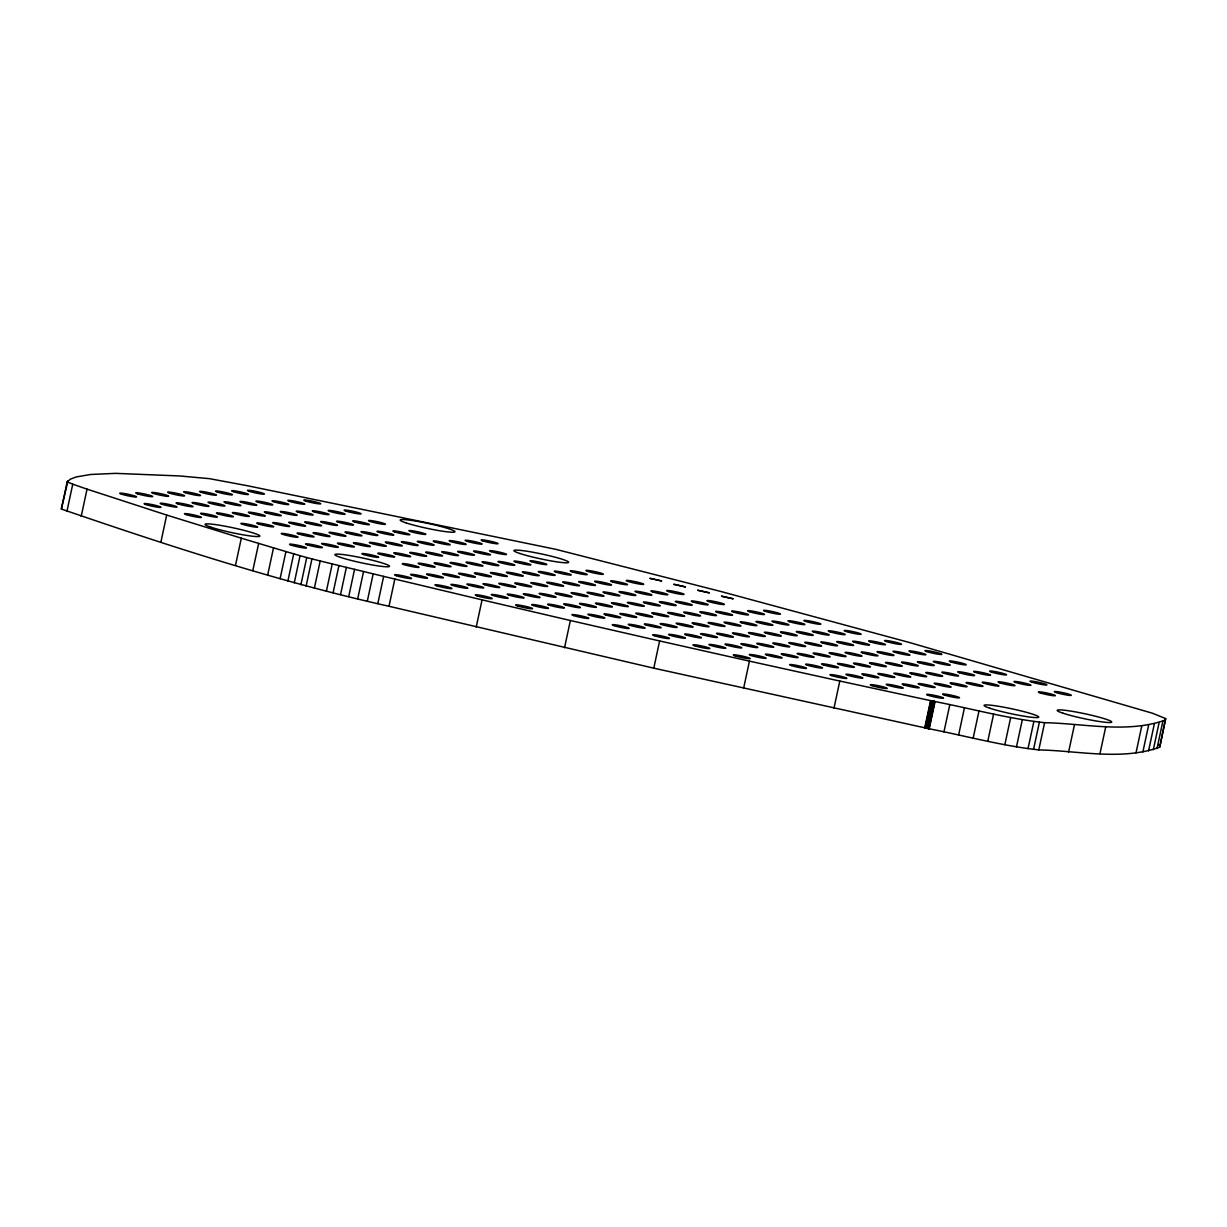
<?xml version="1.0" encoding="UTF-8"?>
<svg xmlns="http://www.w3.org/2000/svg" width="1227" height="1227" viewBox="0 0 1227 1227"><rect width="100%" height="100%" fill="white"/><g stroke="black" fill="none" stroke-linecap="round" stroke-linejoin="round"><path stroke-width="1.5" d="M1159.714 747.212L1165.65 718.577L1152.444 713.224L909.744 642.595L720.418 591.368L555.632 549.297L246.704 485.585L209.372 478.653L179.633 475.953L115.645 473.361L90.614 474.481L76.243 476.95L70.506 479.113L67.178 481.812L61.35 509.036C169.081 545.984 277.701 581.414 388.99 606.276L653.792 668.178L929.238 728.792C965.71 735.909 1001.769 745.817 1038.778 749.912C1078.533 750.694 1121.233 760.863 1159.714 747.212L1165.65 718.577M67.96 480.846L61.35 509.036M66.918 511.414L72.746 484.19L67.178 481.812M81.197 516.352L87.04 489.144L72.746 484.19M160.86 542.288L166.688 515.064L87.04 489.144M235.492 565.386L241.32 538.178L166.688 515.064M252.808 570.616L258.652 543.392L241.32 538.178M267.67 575.064L273.514 547.856L258.652 543.392M280.093 578.761L285.922 551.552L273.514 547.856M287.885 581.046L293.713 553.837L285.922 551.552M294.25 582.886L300.078 555.678L293.713 553.837M300.891 584.773L306.735 557.549L300.078 555.678M306.106 586.123L311.934 558.898L306.735 557.549M314.357 588.178L320.201 560.969L311.934 558.898M326.397 591.153L332.241 563.929L320.201 560.969M333.1 592.764L338.943 565.555L332.241 563.929M340.539 594.589L346.367 567.365L338.943 565.555M348.729 596.567L354.557 569.343L346.367 567.365M357.717 598.745L363.545 571.521L354.557 569.343M367.333 601.077L373.177 573.853L363.545 571.521M377.824 603.592L383.652 576.383L373.177 573.853M388.99 606.276L394.833 579.067L383.652 576.383M476.214 627.074L482.058 599.865L394.833 579.067M564.543 647.718L570.371 620.509L482.058 599.865M653.792 668.178L659.62 640.954L570.371 620.509M743.608 688.347L749.436 661.138L659.62 640.954M833.961 708.255L839.805 681.046L749.436 661.138M924.729 727.856L930.572 700.632L935.066 701.568C971.554 708.685 1007.597 718.608 1044.606 722.688C1084.377 723.47 1127.076 733.654 1165.543 720.004M925.112 727.933L930.94 700.709M925.327 727.964L931.17 700.755M925.649 728.056L931.492 700.832M925.879 728.086L931.707 700.878M926.247 728.163L932.305 700.985L926.63 728.24M926.477 728.209L932.305 700.985M928.701 728.669L934.529 701.461M928.916 728.715L934.744 701.491M929.238 728.792L935.066 701.568M943.946 731.921L949.79 704.697M958.609 735.034L964.437 707.826M973.164 738.117L979.008 710.908M987.781 741.2L993.625 713.991M1004.852 744.712L1010.68 717.488M1016.477 746.906L1022.321 719.697M1028.027 748.685L1033.87 721.461M1033.563 749.375L1039.392 722.166M1038.778 749.912L1044.606 722.688M1068.579 752.136L1074.423 724.927M1099.975 753.685L1105.818 726.461M1136.003 752.887L1141.831 725.663M1142.874 751.952L1148.717 724.728M1148.564 750.878L1154.392 723.654M1153.303 749.743L1159.132 722.519M1157.03 748.531L1162.859 721.307M932.842 701.108L927.229 728.363M839.805 681.046L930.572 700.632M1158.518 744.881L1159.822 745.801M933.456 701.215L927.781 728.47L933.456 701.215M933.992 701.338L928.318 728.593L934.146 701.384M650.095 578.377L661.568 580.938L650.095 578.377M673.914 584.328L685.387 586.889L673.914 584.328M697.749 590.264L709.221 592.825L697.749 590.264M721.568 596.215L733.04 598.776L721.568 596.215M289.572 501.352A8.727 0.782 12.1 0 0 304.219 504.266A8.727 0.782 12.1 0 0 295.017 501.229A8.727 0.782 12.1 0 0 289.572 501.352M766.139 633.224A8.727 0.782 12.1 0 0 780.771 636.123A8.727 0.782 12.1 0 0 771.584 633.101A8.727 0.782 12.1 0 0 766.139 633.224M645.111 603.04A8.727 0.782 12.1 0 0 659.743 605.939A8.727 0.782 12.1 0 0 650.555 602.917A8.727 0.782 12.1 0 0 645.111 603.04M1063.042 713.224A27.945 2.485 12.1 0 0 1109.868 722.534A27.945 2.485 12.1 0 0 1080.45 712.841A27.945 2.485 12.1 0 0 1063.042 713.224M989.974 708.27A27.945 2.485 12.1 0 0 1036.8 717.596A27.945 2.485 12.1 0 0 1007.398 707.887A27.945 2.485 12.1 0 0 989.974 708.27M340.738 557.457A27.945 2.485 12.1 0 0 387.563 566.782A27.945 2.485 12.1 0 0 358.146 557.073A27.945 2.485 12.1 0 0 340.738 557.457M406.168 522.917A27.945 2.485 12.1 0 0 453.008 532.227A27.945 2.485 12.1 0 0 423.591 522.518A27.945 2.485 12.1 0 0 406.168 522.917M211.075 527.257A27.945 2.485 12.1 0 0 257.9 536.567A27.945 2.485 12.1 0 0 228.498 526.858A27.945 2.485 12.1 0 0 211.075 527.257M519.88 553.484A27.945 2.485 12.1 0 0 566.705 562.794A27.945 2.485 12.1 0 0 537.288 553.086A27.945 2.485 12.1 0 0 519.88 553.484M693.01 601.966A8.727 0.782 12.1 0 0 707.642 604.88A8.727 0.782 12.1 0 0 698.454 601.843A8.727 0.782 12.1 0 0 693.01 601.966M652.672 591.905A8.727 0.782 12.1 0 0 667.304 594.819A8.727 0.782 12.1 0 0 658.117 591.782A8.727 0.782 12.1 0 0 652.672 591.905M612.319 581.843A8.727 0.782 12.1 0 0 626.951 584.758A8.727 0.782 12.1 0 0 617.764 581.721A8.727 0.782 12.1 0 0 612.319 581.843M571.981 571.782A8.727 0.782 12.1 0 0 586.613 574.696A8.727 0.782 12.1 0 0 577.426 571.659A8.727 0.782 12.1 0 0 571.981 571.782M531.644 561.721A8.727 0.782 12.1 0 0 546.276 564.635A8.727 0.782 12.1 0 0 537.073 561.598A8.727 0.782 12.1 0 0 531.644 561.721M491.291 551.659A8.727 0.782 12.1 0 0 505.923 554.573A8.727 0.782 12.1 0 0 496.736 551.537A8.727 0.782 12.1 0 0 491.291 551.659M475.324 552.012A8.727 0.782 12.1 0 0 489.956 554.926A8.727 0.782 12.1 0 0 480.769 551.889A8.727 0.782 12.1 0 0 475.324 552.012M515.677 562.073A8.727 0.782 12.1 0 0 530.309 564.987A8.727 0.782 12.1 0 0 521.107 561.951A8.727 0.782 12.1 0 0 515.677 562.073M556.015 572.135A8.727 0.782 12.1 0 0 570.647 575.049A8.727 0.782 12.1 0 0 561.46 572.012A8.727 0.782 12.1 0 0 556.015 572.135M596.353 582.196A8.727 0.782 12.1 0 0 610.985 585.11A8.727 0.782 12.1 0 0 601.797 582.073A8.727 0.782 12.1 0 0 596.353 582.196M636.706 592.258A8.727 0.782 12.1 0 0 651.338 595.172A8.727 0.782 12.1 0 0 642.15 592.135A8.727 0.782 12.1 0 0 636.706 592.258M677.043 602.319A8.727 0.782 12.1 0 0 691.675 605.233A8.727 0.782 12.1 0 0 682.488 602.196A8.727 0.782 12.1 0 0 677.043 602.319M717.381 612.38A8.727 0.782 12.1 0 0 732.013 615.294A8.727 0.782 12.1 0 0 722.826 612.258A8.727 0.782 12.1 0 0 717.381 612.38M733.347 612.028A8.727 0.782 12.1 0 0 747.979 614.942A8.727 0.782 12.1 0 0 738.792 611.905A8.727 0.782 12.1 0 0 733.347 612.028M749.314 611.675A8.727 0.782 12.1 0 0 763.946 614.589A8.727 0.782 12.1 0 0 754.758 611.552A8.727 0.782 12.1 0 0 749.314 611.675M789.667 621.736A8.727 0.782 12.1 0 0 804.298 624.65A8.727 0.782 12.1 0 0 795.111 621.614A8.727 0.782 12.1 0 0 789.667 621.736M773.7 622.089A8.727 0.782 12.1 0 0 788.332 625.003A8.727 0.782 12.1 0 0 779.145 621.966A8.727 0.782 12.1 0 0 773.7 622.089M757.734 622.442A8.727 0.782 12.1 0 0 772.366 625.356A8.727 0.782 12.1 0 0 763.179 622.319A8.727 0.782 12.1 0 0 757.734 622.442M741.768 622.795A8.727 0.782 12.1 0 0 756.399 625.709A8.727 0.782 12.1 0 0 747.212 622.687A8.727 0.782 12.1 0 0 741.768 622.795M701.415 612.733A8.727 0.782 12.1 0 0 716.047 615.647A8.727 0.782 12.1 0 0 706.859 612.626A8.727 0.782 12.1 0 0 701.415 612.733M661.077 602.687A8.727 0.782 12.1 0 0 675.709 605.586A8.727 0.782 12.1 0 0 666.522 602.564A8.727 0.782 12.1 0 0 661.077 602.687M620.739 592.626A8.727 0.782 12.1 0 0 635.371 595.524A8.727 0.782 12.1 0 0 626.184 592.503A8.727 0.782 12.1 0 0 620.739 592.626M580.386 582.564A8.727 0.782 12.1 0 0 595.018 585.463A8.727 0.782 12.1 0 0 585.831 582.442A8.727 0.782 12.1 0 0 580.386 582.564M540.049 572.503A8.727 0.782 12.1 0 0 554.681 575.402A8.727 0.782 12.1 0 0 545.494 572.38A8.727 0.782 12.1 0 0 540.049 572.503M499.711 562.441A8.727 0.782 12.1 0 0 514.343 565.34A8.727 0.782 12.1 0 0 505.156 562.319A8.727 0.782 12.1 0 0 499.711 562.441M459.358 552.38A8.727 0.782 12.1 0 0 473.99 555.279A8.727 0.782 12.1 0 0 464.803 552.257A8.727 0.782 12.1 0 0 459.358 552.38M427.425 553.086A8.727 0.782 12.1 0 0 442.057 556A8.727 0.782 12.1 0 0 432.87 552.963A8.727 0.782 12.1 0 0 427.425 553.086M443.392 552.733A8.727 0.782 12.1 0 0 458.024 555.632A8.727 0.782 12.1 0 0 448.837 552.61A8.727 0.782 12.1 0 0 443.392 552.733M483.745 562.794A8.727 0.782 12.1 0 0 498.377 565.693A8.727 0.782 12.1 0 0 489.19 562.672A8.727 0.782 12.1 0 0 483.745 562.794M524.082 572.856A8.727 0.782 12.1 0 0 538.714 575.754A8.727 0.782 12.1 0 0 529.527 572.733A8.727 0.782 12.1 0 0 524.082 572.856M564.42 582.917A8.727 0.782 12.1 0 0 579.052 585.816A8.727 0.782 12.1 0 0 569.865 582.794A8.727 0.782 12.1 0 0 564.42 582.917M604.773 592.978A8.727 0.782 12.1 0 0 619.405 595.877A8.727 0.782 12.1 0 0 610.218 592.856A8.727 0.782 12.1 0 0 604.773 592.978M685.448 613.101A8.727 0.782 12.1 0 0 700.08 616A8.727 0.782 12.1 0 0 690.893 612.979A8.727 0.782 12.1 0 0 685.448 613.101M725.801 623.163A8.727 0.782 12.1 0 0 740.433 626.061A8.727 0.782 12.1 0 0 731.246 623.04A8.727 0.782 12.1 0 0 725.801 623.163M782.105 632.856A8.727 0.782 12.1 0 0 796.737 635.77A8.727 0.782 12.1 0 0 787.55 632.749A8.727 0.782 12.1 0 0 782.105 632.856M798.071 632.503A8.727 0.782 12.1 0 0 812.703 635.417A8.727 0.782 12.1 0 0 803.516 632.38A8.727 0.782 12.1 0 0 798.071 632.503M814.038 632.15A8.727 0.782 12.1 0 0 828.67 635.065A8.727 0.782 12.1 0 0 819.483 632.028A8.727 0.782 12.1 0 0 814.038 632.15M830.004 631.798A8.727 0.782 12.1 0 0 844.636 634.712A8.727 0.782 12.1 0 0 835.449 631.675A8.727 0.782 12.1 0 0 830.004 631.798M845.97 631.445A8.727 0.782 12.1 0 0 860.602 634.359A8.727 0.782 12.1 0 0 851.415 631.322A8.727 0.782 12.1 0 0 845.97 631.445M805.633 621.383A8.727 0.782 12.1 0 0 820.265 624.298A8.727 0.782 12.1 0 0 811.078 621.261A8.727 0.782 12.1 0 0 805.633 621.383M765.28 611.322A8.727 0.782 12.1 0 0 779.912 614.236A8.727 0.782 12.1 0 0 770.725 611.199A8.727 0.782 12.1 0 0 765.28 611.322M750.172 633.577A8.727 0.782 12.1 0 0 764.804 636.491A8.727 0.782 12.1 0 0 755.617 633.454A8.727 0.782 12.1 0 0 750.172 633.577M669.482 613.454A8.727 0.782 12.1 0 0 684.114 616.368A8.727 0.782 12.1 0 0 674.927 613.331A8.727 0.782 12.1 0 0 669.482 613.454M709.835 623.515A8.727 0.782 12.1 0 0 724.467 626.43A8.727 0.782 12.1 0 0 715.28 623.393A8.727 0.782 12.1 0 0 709.835 623.515M629.144 603.393A8.727 0.782 12.1 0 0 643.776 606.307A8.727 0.782 12.1 0 0 634.589 603.27A8.727 0.782 12.1 0 0 629.144 603.393M588.807 593.331A8.727 0.782 12.1 0 0 603.439 596.245A8.727 0.782 12.1 0 0 594.251 593.208A8.727 0.782 12.1 0 0 588.807 593.331M548.454 583.27A8.727 0.782 12.1 0 0 563.086 586.184A8.727 0.782 12.1 0 0 553.898 583.147A8.727 0.782 12.1 0 0 548.454 583.27M508.116 573.208A8.727 0.782 12.1 0 0 522.748 576.123A8.727 0.782 12.1 0 0 513.561 573.086A8.727 0.782 12.1 0 0 508.116 573.208M467.778 563.147A8.727 0.782 12.1 0 0 482.41 566.061A8.727 0.782 12.1 0 0 473.223 563.024A8.727 0.782 12.1 0 0 467.778 563.147M411.459 553.438A8.727 0.782 12.1 0 0 426.091 556.352A8.727 0.782 12.1 0 0 416.904 553.316A8.727 0.782 12.1 0 0 411.459 553.438M451.812 563.5A8.727 0.782 12.1 0 0 466.444 566.414A8.727 0.782 12.1 0 0 457.257 563.377A8.727 0.782 12.1 0 0 451.812 563.5M492.15 573.561A8.727 0.782 12.1 0 0 506.782 576.475A8.727 0.782 12.1 0 0 497.595 573.438A8.727 0.782 12.1 0 0 492.15 573.561M532.487 583.623A8.727 0.782 12.1 0 0 547.119 586.537A8.727 0.782 12.1 0 0 537.932 583.5A8.727 0.782 12.1 0 0 532.487 583.623M572.84 593.684A8.727 0.782 12.1 0 0 587.472 596.598A8.727 0.782 12.1 0 0 578.285 593.561A8.727 0.782 12.1 0 0 572.84 593.684M653.516 613.807A8.727 0.782 12.1 0 0 668.148 616.721A8.727 0.782 12.1 0 0 658.96 613.684A8.727 0.782 12.1 0 0 653.516 613.807M693.868 623.868A8.727 0.782 12.1 0 0 708.5 626.782A8.727 0.782 12.1 0 0 699.313 623.745A8.727 0.782 12.1 0 0 693.868 623.868M734.206 633.93A8.727 0.782 12.1 0 0 748.838 636.844A8.727 0.782 12.1 0 0 739.651 633.807A8.727 0.782 12.1 0 0 734.206 633.93M718.24 634.282A8.727 0.782 12.1 0 0 732.872 637.196A8.727 0.782 12.1 0 0 723.685 634.16A8.727 0.782 12.1 0 0 718.24 634.282M677.902 624.221A8.727 0.782 12.1 0 0 692.534 627.135A8.727 0.782 12.1 0 0 683.347 624.098A8.727 0.782 12.1 0 0 677.902 624.221M637.549 614.16A8.727 0.782 12.1 0 0 652.181 617.074A8.727 0.782 12.1 0 0 642.994 614.037A8.727 0.782 12.1 0 0 637.549 614.16M613.178 603.745A8.727 0.782 12.1 0 0 627.81 606.659A8.727 0.782 12.1 0 0 618.623 603.623A8.727 0.782 12.1 0 0 613.178 603.745M597.212 604.098A8.727 0.782 12.1 0 0 611.844 607.012A8.727 0.782 12.1 0 0 602.656 603.975A8.727 0.782 12.1 0 0 597.212 604.098M556.874 594.037A8.727 0.782 12.1 0 0 571.506 596.951A8.727 0.782 12.1 0 0 562.319 593.914A8.727 0.782 12.1 0 0 556.874 594.037M516.521 583.975A8.727 0.782 12.1 0 0 531.153 586.889A8.727 0.782 12.1 0 0 521.966 583.853A8.727 0.782 12.1 0 0 516.521 583.975M476.183 573.914A8.727 0.782 12.1 0 0 490.815 576.828A8.727 0.782 12.1 0 0 481.628 573.791A8.727 0.782 12.1 0 0 476.183 573.914M435.846 563.853A8.727 0.782 12.1 0 0 450.478 566.767A8.727 0.782 12.1 0 0 441.291 563.73A8.727 0.782 12.1 0 0 435.846 563.853M395.493 553.791A8.727 0.782 12.1 0 0 410.125 556.705A8.727 0.782 12.1 0 0 400.938 553.668A8.727 0.782 12.1 0 0 395.493 553.791M363.56 554.497A8.727 0.782 12.1 0 0 378.192 557.411A8.727 0.782 12.1 0 0 369.005 554.389A8.727 0.782 12.1 0 0 363.56 554.497M379.526 554.144A8.727 0.782 12.1 0 0 394.158 557.058A8.727 0.782 12.1 0 0 384.971 554.021A8.727 0.782 12.1 0 0 379.526 554.144M419.879 564.205A8.727 0.782 12.1 0 0 434.511 567.119A8.727 0.782 12.1 0 0 425.324 564.083A8.727 0.782 12.1 0 0 419.879 564.205M460.217 574.267A8.727 0.782 12.1 0 0 474.849 577.181A8.727 0.782 12.1 0 0 465.662 574.144A8.727 0.782 12.1 0 0 460.217 574.267M500.555 584.328A8.727 0.782 12.1 0 0 515.187 587.242A8.727 0.782 12.1 0 0 505.999 584.205A8.727 0.782 12.1 0 0 500.555 584.328M540.908 594.389A8.727 0.782 12.1 0 0 555.54 597.304A8.727 0.782 12.1 0 0 546.352 594.267A8.727 0.782 12.1 0 0 540.908 594.389M581.245 604.451A8.727 0.782 12.1 0 0 595.877 607.365A8.727 0.782 12.1 0 0 586.69 604.328A8.727 0.782 12.1 0 0 581.245 604.451M621.583 614.512A8.727 0.782 12.1 0 0 636.215 617.426A8.727 0.782 12.1 0 0 627.028 614.39A8.727 0.782 12.1 0 0 621.583 614.512M661.936 624.574A8.727 0.782 12.1 0 0 676.568 627.488A8.727 0.782 12.1 0 0 667.381 624.451A8.727 0.782 12.1 0 0 661.936 624.574M702.273 634.635A8.727 0.782 12.1 0 0 716.905 637.549A8.727 0.782 12.1 0 0 707.718 634.512A8.727 0.782 12.1 0 0 702.273 634.635M686.307 634.988A8.727 0.782 12.1 0 0 700.939 637.902A8.727 0.782 12.1 0 0 691.752 634.88A8.727 0.782 12.1 0 0 686.307 634.988M645.969 624.926A8.727 0.782 12.1 0 0 660.601 627.841A8.727 0.782 12.1 0 0 651.414 624.819A8.727 0.782 12.1 0 0 645.969 624.926M605.617 614.865A8.727 0.782 12.1 0 0 620.248 617.779A8.727 0.782 12.1 0 0 611.061 614.758A8.727 0.782 12.1 0 0 605.617 614.865M524.941 594.742A8.727 0.782 12.1 0 0 539.573 597.656A8.727 0.782 12.1 0 0 530.386 594.635A8.727 0.782 12.1 0 0 524.941 594.742M484.588 584.681A8.727 0.782 12.1 0 0 499.22 587.595A8.727 0.782 12.1 0 0 490.033 584.573A8.727 0.782 12.1 0 0 484.588 584.681M444.251 574.619A8.727 0.782 12.1 0 0 458.883 577.534A8.727 0.782 12.1 0 0 449.695 574.512A8.727 0.782 12.1 0 0 444.251 574.619M403.913 564.558A8.727 0.782 12.1 0 0 418.545 567.472A8.727 0.782 12.1 0 0 409.358 564.451A8.727 0.782 12.1 0 0 403.913 564.558M565.279 604.804A8.727 0.782 12.1 0 0 579.911 607.718A8.727 0.782 12.1 0 0 570.724 604.696A8.727 0.782 12.1 0 0 565.279 604.804M670.341 635.356A8.727 0.782 12.1 0 0 684.973 638.255A8.727 0.782 12.1 0 0 675.786 635.233A8.727 0.782 12.1 0 0 670.341 635.356M630.003 625.295A8.727 0.782 12.1 0 0 644.635 628.193A8.727 0.782 12.1 0 0 635.448 625.172A8.727 0.782 12.1 0 0 630.003 625.295M589.65 615.233A8.727 0.782 12.1 0 0 604.282 618.132A8.727 0.782 12.1 0 0 595.095 615.11A8.727 0.782 12.1 0 0 589.65 615.233M549.313 605.172A8.727 0.782 12.1 0 0 563.945 608.071A8.727 0.782 12.1 0 0 554.757 605.049A8.727 0.782 12.1 0 0 549.313 605.172M508.975 595.11A8.727 0.782 12.1 0 0 523.607 598.009A8.727 0.782 12.1 0 0 514.42 594.988A8.727 0.782 12.1 0 0 508.975 595.11M468.622 585.049A8.727 0.782 12.1 0 0 483.254 587.948A8.727 0.782 12.1 0 0 474.067 584.926A8.727 0.782 12.1 0 0 468.622 585.049M428.284 574.988A8.727 0.782 12.1 0 0 442.916 577.886A8.727 0.782 12.1 0 0 433.729 574.865A8.727 0.782 12.1 0 0 428.284 574.988M412.318 575.34A8.727 0.782 12.1 0 0 426.95 578.254A8.727 0.782 12.1 0 0 417.763 575.218A8.727 0.782 12.1 0 0 412.318 575.34M452.656 585.402A8.727 0.782 12.1 0 0 467.288 588.316A8.727 0.782 12.1 0 0 458.1 585.279A8.727 0.782 12.1 0 0 452.656 585.402M493.009 595.463A8.727 0.782 12.1 0 0 507.641 598.362A8.727 0.782 12.1 0 0 498.453 595.34A8.727 0.782 12.1 0 0 493.009 595.463M533.346 605.524A8.727 0.782 12.1 0 0 547.978 608.423A8.727 0.782 12.1 0 0 538.791 605.402A8.727 0.782 12.1 0 0 533.346 605.524M573.684 615.586A8.727 0.782 12.1 0 0 588.331 618.485A8.727 0.782 12.1 0 0 579.129 615.463A8.727 0.782 12.1 0 0 573.684 615.586M614.037 625.647A8.727 0.782 12.1 0 0 628.669 628.546A8.727 0.782 12.1 0 0 619.482 625.525A8.727 0.782 12.1 0 0 614.037 625.647M654.374 635.709A8.727 0.782 12.1 0 0 669.006 638.607A8.727 0.782 12.1 0 0 659.819 635.586A8.727 0.782 12.1 0 0 654.374 635.709M517.38 605.877A8.727 0.782 12.1 0 0 532.012 608.791A8.727 0.782 12.1 0 0 522.825 605.755A8.727 0.782 12.1 0 0 517.38 605.877M477.042 595.816A8.727 0.782 12.1 0 0 491.674 598.73A8.727 0.782 12.1 0 0 482.487 595.693A8.727 0.782 12.1 0 0 477.042 595.816M436.689 585.754A8.727 0.782 12.1 0 0 451.321 588.669A8.727 0.782 12.1 0 0 442.134 585.632A8.727 0.782 12.1 0 0 436.689 585.754M396.352 575.693A8.727 0.782 12.1 0 0 410.984 578.607A8.727 0.782 12.1 0 0 401.796 575.57A8.727 0.782 12.1 0 0 396.352 575.693M323.222 544.435A8.727 0.782 12.1 0 0 337.854 547.349A8.727 0.782 12.1 0 0 328.667 544.328A8.727 0.782 12.1 0 0 323.222 544.435M282.885 534.374A8.727 0.782 12.1 0 0 297.517 537.288A8.727 0.782 12.1 0 0 288.33 534.266A8.727 0.782 12.1 0 0 282.885 534.374M242.532 524.312A8.727 0.782 12.1 0 0 257.164 527.227A8.727 0.782 12.1 0 0 247.977 524.205A8.727 0.782 12.1 0 0 242.532 524.312M202.194 514.251A8.727 0.782 12.1 0 0 216.826 517.165A8.727 0.782 12.1 0 0 207.639 514.144A8.727 0.782 12.1 0 0 202.194 514.251M339.189 544.082A8.727 0.782 12.1 0 0 353.821 546.997A8.727 0.782 12.1 0 0 344.634 543.96A8.727 0.782 12.1 0 0 339.189 544.082M371.121 543.377A8.727 0.782 12.1 0 0 385.753 546.291A8.727 0.782 12.1 0 0 376.566 543.254A8.727 0.782 12.1 0 0 371.121 543.377M355.155 543.73A8.727 0.782 12.1 0 0 369.787 546.644A8.727 0.782 12.1 0 0 360.6 543.607A8.727 0.782 12.1 0 0 355.155 543.73M387.088 543.024A8.727 0.782 12.1 0 0 401.72 545.938A8.727 0.782 12.1 0 0 392.533 542.901A8.727 0.782 12.1 0 0 387.088 543.024M403.054 542.671A8.727 0.782 12.1 0 0 417.686 545.57A8.727 0.782 12.1 0 0 408.499 542.549A8.727 0.782 12.1 0 0 403.054 542.671M419.02 542.319A8.727 0.782 12.1 0 0 433.652 545.217A8.727 0.782 12.1 0 0 424.465 542.196A8.727 0.782 12.1 0 0 419.02 542.319M434.987 541.951A8.727 0.782 12.1 0 0 449.619 544.865A8.727 0.782 12.1 0 0 440.432 541.828A8.727 0.782 12.1 0 0 434.987 541.951M450.953 541.598A8.727 0.782 12.1 0 0 465.585 544.512A8.727 0.782 12.1 0 0 456.398 541.475A8.727 0.782 12.1 0 0 450.953 541.598M410.616 531.536A8.727 0.782 12.1 0 0 425.248 534.451A8.727 0.782 12.1 0 0 416.045 531.414A8.727 0.782 12.1 0 0 410.616 531.536M370.263 521.475A8.727 0.782 12.1 0 0 384.895 524.389A8.727 0.782 12.1 0 0 375.707 521.352A8.727 0.782 12.1 0 0 370.263 521.475M329.925 511.414A8.727 0.782 12.1 0 0 344.557 514.328A8.727 0.782 12.1 0 0 335.37 511.291A8.727 0.782 12.1 0 0 329.925 511.414M313.959 511.766A8.727 0.782 12.1 0 0 328.591 514.68A8.727 0.782 12.1 0 0 319.403 511.659A8.727 0.782 12.1 0 0 313.959 511.766M354.296 521.828A8.727 0.782 12.1 0 0 368.928 524.742A8.727 0.782 12.1 0 0 359.741 521.72A8.727 0.782 12.1 0 0 354.296 521.828M394.649 531.889A8.727 0.782 12.1 0 0 409.281 534.803A8.727 0.782 12.1 0 0 400.079 531.766A8.727 0.782 12.1 0 0 394.649 531.889M378.683 532.257A8.727 0.782 12.1 0 0 393.315 535.156A8.727 0.782 12.1 0 0 384.112 532.135A8.727 0.782 12.1 0 0 378.683 532.257M346.75 532.963A8.727 0.782 12.1 0 0 361.382 535.877A8.727 0.782 12.1 0 0 352.18 532.84A8.727 0.782 12.1 0 0 346.75 532.963M362.717 532.61A8.727 0.782 12.1 0 0 377.349 535.509A8.727 0.782 12.1 0 0 368.146 532.487A8.727 0.782 12.1 0 0 362.717 532.61M330.784 533.316A8.727 0.782 12.1 0 0 345.416 536.23A8.727 0.782 12.1 0 0 336.229 533.193A8.727 0.782 12.1 0 0 330.784 533.316M314.818 533.668A8.727 0.782 12.1 0 0 329.45 536.582A8.727 0.782 12.1 0 0 320.262 533.546A8.727 0.782 12.1 0 0 314.818 533.668M298.851 534.021A8.727 0.782 12.1 0 0 313.483 536.935A8.727 0.782 12.1 0 0 304.296 533.898A8.727 0.782 12.1 0 0 298.851 534.021M258.498 523.96A8.727 0.782 12.1 0 0 273.13 526.874A8.727 0.782 12.1 0 0 263.943 523.837A8.727 0.782 12.1 0 0 258.498 523.96M274.465 523.607A8.727 0.782 12.1 0 0 289.097 526.521A8.727 0.782 12.1 0 0 279.909 523.484A8.727 0.782 12.1 0 0 274.465 523.607M290.431 523.254A8.727 0.782 12.1 0 0 305.063 526.168A8.727 0.782 12.1 0 0 295.876 523.131A8.727 0.782 12.1 0 0 290.431 523.254M306.397 522.901A8.727 0.782 12.1 0 0 321.029 525.816A8.727 0.782 12.1 0 0 311.842 522.779A8.727 0.782 12.1 0 0 306.397 522.901M322.364 522.549A8.727 0.782 12.1 0 0 336.996 525.447A8.727 0.782 12.1 0 0 327.808 522.426A8.727 0.782 12.1 0 0 322.364 522.549M338.33 522.196A8.727 0.782 12.1 0 0 352.962 525.095A8.727 0.782 12.1 0 0 343.775 522.073A8.727 0.782 12.1 0 0 338.33 522.196M297.992 512.134A8.727 0.782 12.1 0 0 312.624 515.033A8.727 0.782 12.1 0 0 303.437 512.012A8.727 0.782 12.1 0 0 297.992 512.134M266.06 512.84A8.727 0.782 12.1 0 0 280.692 515.754A8.727 0.782 12.1 0 0 271.504 512.717A8.727 0.782 12.1 0 0 266.06 512.84M282.026 512.487A8.727 0.782 12.1 0 0 296.658 515.386A8.727 0.782 12.1 0 0 287.471 512.365A8.727 0.782 12.1 0 0 282.026 512.487M250.093 513.193A8.727 0.782 12.1 0 0 264.725 516.107A8.727 0.782 12.1 0 0 255.538 513.07A8.727 0.782 12.1 0 0 250.093 513.193M234.127 513.546A8.727 0.782 12.1 0 0 248.759 516.46A8.727 0.782 12.1 0 0 239.572 513.423A8.727 0.782 12.1 0 0 234.127 513.546M218.161 513.898A8.727 0.782 12.1 0 0 232.793 516.812A8.727 0.782 12.1 0 0 223.605 513.776A8.727 0.782 12.1 0 0 218.161 513.898M161.857 504.19A8.727 0.782 12.1 0 0 176.489 507.104A8.727 0.782 12.1 0 0 167.301 504.082A8.727 0.782 12.1 0 0 161.857 504.19M121.504 494.144A8.727 0.782 12.1 0 0 136.136 497.042A8.727 0.782 12.1 0 0 126.948 494.021A8.727 0.782 12.1 0 0 121.504 494.144M137.47 493.775A8.727 0.782 12.1 0 0 152.102 496.69A8.727 0.782 12.1 0 0 142.915 493.653A8.727 0.782 12.1 0 0 137.47 493.775M153.436 493.423A8.727 0.782 12.1 0 0 168.068 496.337A8.727 0.782 12.1 0 0 158.881 493.3A8.727 0.782 12.1 0 0 153.436 493.423M185.369 492.717A8.727 0.782 12.1 0 0 200.001 495.631A8.727 0.782 12.1 0 0 190.814 492.594A8.727 0.782 12.1 0 0 185.369 492.717M217.302 492.012A8.727 0.782 12.1 0 0 231.934 494.91A8.727 0.782 12.1 0 0 222.747 491.889A8.727 0.782 12.1 0 0 217.302 492.012M233.268 491.644A8.727 0.782 12.1 0 0 247.9 494.558A8.727 0.782 12.1 0 0 238.713 491.536A8.727 0.782 12.1 0 0 233.268 491.644M249.234 491.291A8.727 0.782 12.1 0 0 263.866 494.205A8.727 0.782 12.1 0 0 254.679 491.168A8.727 0.782 12.1 0 0 249.234 491.291M273.621 501.705A8.727 0.782 12.1 0 0 288.253 504.619A8.727 0.782 12.1 0 0 279.05 501.598A8.727 0.782 12.1 0 0 273.621 501.705M257.655 502.073A8.727 0.782 12.1 0 0 272.287 504.972A8.727 0.782 12.1 0 0 263.084 501.95A8.727 0.782 12.1 0 0 257.655 502.073M241.688 502.426A8.727 0.782 12.1 0 0 256.32 505.325A8.727 0.782 12.1 0 0 247.118 502.303A8.727 0.782 12.1 0 0 241.688 502.426M225.722 502.779A8.727 0.782 12.1 0 0 240.354 505.693A8.727 0.782 12.1 0 0 231.151 502.656A8.727 0.782 12.1 0 0 225.722 502.779M209.756 503.131A8.727 0.782 12.1 0 0 224.388 506.045A8.727 0.782 12.1 0 0 215.185 503.009A8.727 0.782 12.1 0 0 209.756 503.131M193.789 503.484A8.727 0.782 12.1 0 0 208.421 506.398A8.727 0.782 12.1 0 0 199.219 503.361A8.727 0.782 12.1 0 0 193.789 503.484M177.823 503.837A8.727 0.782 12.1 0 0 192.455 506.751A8.727 0.782 12.1 0 0 183.252 503.714A8.727 0.782 12.1 0 0 177.823 503.837M169.403 493.07A8.727 0.782 12.1 0 0 184.035 495.984A8.727 0.782 12.1 0 0 174.847 492.947A8.727 0.782 12.1 0 0 169.403 493.07M201.335 492.364A8.727 0.782 12.1 0 0 215.967 495.263A8.727 0.782 12.1 0 0 206.78 492.242A8.727 0.782 12.1 0 0 201.335 492.364M305.538 500.999A8.727 0.782 12.1 0 0 320.186 503.914A8.727 0.782 12.1 0 0 310.983 500.877A8.727 0.782 12.1 0 0 305.538 500.999M345.891 511.061A8.727 0.782 12.1 0 0 360.523 513.975A8.727 0.782 12.1 0 0 351.336 510.938A8.727 0.782 12.1 0 0 345.891 511.061M466.92 541.245A8.727 0.782 12.1 0 0 481.551 544.159A8.727 0.782 12.1 0 0 472.364 541.122A8.727 0.782 12.1 0 0 466.92 541.245M307.256 544.803A8.727 0.782 12.1 0 0 321.888 547.702A8.727 0.782 12.1 0 0 312.701 544.681A8.727 0.782 12.1 0 0 307.256 544.803M186.228 514.619A8.727 0.782 12.1 0 0 200.86 517.518A8.727 0.782 12.1 0 0 191.673 514.496A8.727 0.782 12.1 0 0 186.228 514.619M145.89 504.558A8.727 0.782 12.1 0 0 160.522 507.457A8.727 0.782 12.1 0 0 151.335 504.435A8.727 0.782 12.1 0 0 145.89 504.558M886.308 641.506A8.727 0.782 12.1 0 0 900.94 644.42A8.727 0.782 12.1 0 0 891.753 641.384A8.727 0.782 12.1 0 0 886.308 641.506M870.342 641.859A8.727 0.782 12.1 0 0 884.974 644.773A8.727 0.782 12.1 0 0 875.787 641.736A8.727 0.782 12.1 0 0 870.342 641.859M854.375 642.212A8.727 0.782 12.1 0 0 869.007 645.126A8.727 0.782 12.1 0 0 859.82 642.089A8.727 0.782 12.1 0 0 854.375 642.212M838.409 642.565A8.727 0.782 12.1 0 0 853.041 645.479A8.727 0.782 12.1 0 0 843.854 642.442A8.727 0.782 12.1 0 0 838.409 642.565M822.443 642.917A8.727 0.782 12.1 0 0 837.075 645.831A8.727 0.782 12.1 0 0 827.888 642.81A8.727 0.782 12.1 0 0 822.443 642.917M806.476 643.285A8.727 0.782 12.1 0 0 821.108 646.184A8.727 0.782 12.1 0 0 811.921 643.163A8.727 0.782 12.1 0 0 806.476 643.285M790.51 643.638A8.727 0.782 12.1 0 0 805.142 646.552A8.727 0.782 12.1 0 0 795.955 643.515A8.727 0.782 12.1 0 0 790.51 643.638M774.544 643.991A8.727 0.782 12.1 0 0 789.176 646.905A8.727 0.782 12.1 0 0 779.989 643.868A8.727 0.782 12.1 0 0 774.544 643.991M758.577 644.344A8.727 0.782 12.1 0 0 773.209 647.258A8.727 0.782 12.1 0 0 764.022 644.221A8.727 0.782 12.1 0 0 758.577 644.344M742.611 644.696A8.727 0.782 12.1 0 0 757.258 647.611A8.727 0.782 12.1 0 0 748.056 644.574A8.727 0.782 12.1 0 0 742.611 644.696M726.645 645.049A8.727 0.782 12.1 0 0 741.292 647.963A8.727 0.782 12.1 0 0 732.09 644.942A8.727 0.782 12.1 0 0 726.645 645.049M710.678 645.417A8.727 0.782 12.1 0 0 725.326 648.316A8.727 0.782 12.1 0 0 716.123 645.295A8.727 0.782 12.1 0 0 710.678 645.417M694.712 645.77A8.727 0.782 12.1 0 0 709.359 648.669A8.727 0.782 12.1 0 0 700.157 645.647A8.727 0.782 12.1 0 0 694.712 645.77M735.065 655.832A8.727 0.782 12.1 0 0 749.697 658.73A8.727 0.782 12.1 0 0 740.51 655.709A8.727 0.782 12.1 0 0 735.065 655.832M751.031 655.479A8.727 0.782 12.1 0 0 765.663 658.378A8.727 0.782 12.1 0 0 756.476 655.356A8.727 0.782 12.1 0 0 751.031 655.479M766.998 655.111A8.727 0.782 12.1 0 0 781.63 658.025A8.727 0.782 12.1 0 0 772.443 655.003A8.727 0.782 12.1 0 0 766.998 655.111M782.964 654.758A8.727 0.782 12.1 0 0 797.596 657.672A8.727 0.782 12.1 0 0 788.409 654.635A8.727 0.782 12.1 0 0 782.964 654.758M798.93 654.405A8.727 0.782 12.1 0 0 813.562 657.319A8.727 0.782 12.1 0 0 804.375 654.282A8.727 0.782 12.1 0 0 798.93 654.405M814.897 654.052A8.727 0.782 12.1 0 0 829.529 656.966A8.727 0.782 12.1 0 0 820.342 653.93A8.727 0.782 12.1 0 0 814.897 654.052M830.863 653.7A8.727 0.782 12.1 0 0 845.495 656.614A8.727 0.782 12.1 0 0 836.308 653.577A8.727 0.782 12.1 0 0 830.863 653.7M846.829 653.347A8.727 0.782 12.1 0 0 861.461 656.246A8.727 0.782 12.1 0 0 852.274 653.224A8.727 0.782 12.1 0 0 846.829 653.347M862.796 652.979A8.727 0.782 12.1 0 0 877.428 655.893A8.727 0.782 12.1 0 0 868.241 652.871A8.727 0.782 12.1 0 0 862.796 652.979M878.762 652.626A8.727 0.782 12.1 0 0 893.394 655.54A8.727 0.782 12.1 0 0 884.207 652.503A8.727 0.782 12.1 0 0 878.762 652.626M894.728 652.273A8.727 0.782 12.1 0 0 909.36 655.187A8.727 0.782 12.1 0 0 900.173 652.15A8.727 0.782 12.1 0 0 894.728 652.273M910.695 651.92A8.727 0.782 12.1 0 0 925.327 654.835A8.727 0.782 12.1 0 0 916.14 651.798A8.727 0.782 12.1 0 0 910.695 651.92M926.661 651.568A8.727 0.782 12.1 0 0 941.293 654.482A8.727 0.782 12.1 0 0 932.106 651.445A8.727 0.782 12.1 0 0 926.661 651.568M951.032 661.982A8.727 0.782 12.1 0 0 965.664 664.896A8.727 0.782 12.1 0 0 956.477 661.859A8.727 0.782 12.1 0 0 951.032 661.982M935.066 662.335A8.727 0.782 12.1 0 0 949.698 665.249A8.727 0.782 12.1 0 0 940.511 662.212A8.727 0.782 12.1 0 0 935.066 662.335M919.1 662.687A8.727 0.782 12.1 0 0 933.732 665.601A8.727 0.782 12.1 0 0 924.544 662.565A8.727 0.782 12.1 0 0 919.1 662.687M903.133 663.04A8.727 0.782 12.1 0 0 917.765 665.954A8.727 0.782 12.1 0 0 908.578 662.933A8.727 0.782 12.1 0 0 903.133 663.04M887.167 663.408A8.727 0.782 12.1 0 0 901.799 666.307A8.727 0.782 12.1 0 0 892.612 663.286A8.727 0.782 12.1 0 0 887.167 663.408M871.201 663.761A8.727 0.782 12.1 0 0 885.833 666.675A8.727 0.782 12.1 0 0 876.645 663.638A8.727 0.782 12.1 0 0 871.201 663.761M855.234 664.114A8.727 0.782 12.1 0 0 869.866 667.028A8.727 0.782 12.1 0 0 860.679 663.991A8.727 0.782 12.1 0 0 855.234 664.114M839.268 664.467A8.727 0.782 12.1 0 0 853.9 667.381A8.727 0.782 12.1 0 0 844.713 664.344A8.727 0.782 12.1 0 0 839.268 664.467M823.302 664.819A8.727 0.782 12.1 0 0 837.934 667.733A8.727 0.782 12.1 0 0 828.746 664.697A8.727 0.782 12.1 0 0 823.302 664.819M807.335 665.172A8.727 0.782 12.1 0 0 821.967 668.086A8.727 0.782 12.1 0 0 812.78 665.049A8.727 0.782 12.1 0 0 807.335 665.172M791.369 665.54A8.727 0.782 12.1 0 0 806.001 668.439A8.727 0.782 12.1 0 0 796.814 665.417A8.727 0.782 12.1 0 0 791.369 665.54M831.707 675.602A8.727 0.782 12.1 0 0 846.354 678.5A8.727 0.782 12.1 0 0 837.151 675.479A8.727 0.782 12.1 0 0 831.707 675.602M872.06 685.663A8.727 0.782 12.1 0 0 886.692 688.562A8.727 0.782 12.1 0 0 877.504 685.54A8.727 0.782 12.1 0 0 872.06 685.663M847.673 675.233A8.727 0.782 12.1 0 0 862.32 678.148A8.727 0.782 12.1 0 0 853.118 675.111A8.727 0.782 12.1 0 0 847.673 675.233M888.026 685.295A8.727 0.782 12.1 0 0 902.658 688.209A8.727 0.782 12.1 0 0 893.471 685.172A8.727 0.782 12.1 0 0 888.026 685.295M903.992 684.942A8.727 0.782 12.1 0 0 918.624 687.856A8.727 0.782 12.1 0 0 909.437 684.819A8.727 0.782 12.1 0 0 903.992 684.942M863.639 674.881A8.727 0.782 12.1 0 0 878.287 677.795A8.727 0.782 12.1 0 0 869.084 674.758A8.727 0.782 12.1 0 0 863.639 674.881M879.606 674.528A8.727 0.782 12.1 0 0 894.253 677.442A8.727 0.782 12.1 0 0 885.05 674.405A8.727 0.782 12.1 0 0 879.606 674.528M919.959 684.589A8.727 0.782 12.1 0 0 934.591 687.503A8.727 0.782 12.1 0 0 925.403 684.467A8.727 0.782 12.1 0 0 919.959 684.589M935.925 684.237A8.727 0.782 12.1 0 0 950.557 687.151A8.727 0.782 12.1 0 0 941.37 684.114A8.727 0.782 12.1 0 0 935.925 684.237M895.572 674.175A8.727 0.782 12.1 0 0 910.219 677.089A8.727 0.782 12.1 0 0 901.017 674.052A8.727 0.782 12.1 0 0 895.572 674.175M911.538 673.822A8.727 0.782 12.1 0 0 926.186 676.737A8.727 0.782 12.1 0 0 916.983 673.7A8.727 0.782 12.1 0 0 911.538 673.822M951.891 683.884A8.727 0.782 12.1 0 0 966.523 686.798A8.727 0.782 12.1 0 0 957.336 683.761A8.727 0.782 12.1 0 0 951.891 683.884M967.858 683.531A8.727 0.782 12.1 0 0 982.49 686.43A8.727 0.782 12.1 0 0 973.302 683.408A8.727 0.782 12.1 0 0 967.858 683.531M927.505 673.47A8.727 0.782 12.1 0 0 942.137 676.368A8.727 0.782 12.1 0 0 932.949 673.347A8.727 0.782 12.1 0 0 927.505 673.47M943.471 673.102A8.727 0.782 12.1 0 0 958.103 676.016A8.727 0.782 12.1 0 0 948.916 672.994A8.727 0.782 12.1 0 0 943.471 673.102M983.824 683.163A8.727 0.782 12.1 0 0 998.456 686.077A8.727 0.782 12.1 0 0 989.269 683.056A8.727 0.782 12.1 0 0 983.824 683.163M999.79 682.81A8.727 0.782 12.1 0 0 1014.422 685.724A8.727 0.782 12.1 0 0 1005.235 682.687A8.727 0.782 12.1 0 0 999.79 682.81M959.437 672.749A8.727 0.782 12.1 0 0 974.069 675.663A8.727 0.782 12.1 0 0 964.882 672.626A8.727 0.782 12.1 0 0 959.437 672.749M975.404 672.396A8.727 0.782 12.1 0 0 990.036 675.31A8.727 0.782 12.1 0 0 980.848 672.273A8.727 0.782 12.1 0 0 975.404 672.396M1015.757 682.457A8.727 0.782 12.1 0 0 1030.389 685.372A8.727 0.782 12.1 0 0 1021.201 682.335A8.727 0.782 12.1 0 0 1015.757 682.457M1031.723 682.105A8.727 0.782 12.1 0 0 1046.355 685.019A8.727 0.782 12.1 0 0 1037.168 681.982A8.727 0.782 12.1 0 0 1031.723 682.105M991.37 672.043A8.727 0.782 12.1 0 0 1006.002 674.957A8.727 0.782 12.1 0 0 996.815 671.921A8.727 0.782 12.1 0 0 991.37 672.043M1056.094 692.519A8.727 0.782 12.1 0 0 1070.726 695.433A8.727 0.782 12.1 0 0 1061.539 692.396A8.727 0.782 12.1 0 0 1056.094 692.519M1040.128 692.872A8.727 0.782 12.1 0 0 1054.76 695.786A8.727 0.782 12.1 0 0 1045.573 692.749A8.727 0.782 12.1 0 0 1040.128 692.872M944.33 695.003A8.727 0.782 12.1 0 0 958.962 697.918A8.727 0.782 12.1 0 0 949.775 694.881A8.727 0.782 12.1 0 0 944.33 695.003M928.364 695.356A8.727 0.782 12.1 0 0 942.996 698.27A8.727 0.782 12.1 0 0 933.808 695.234A8.727 0.782 12.1 0 0 928.364 695.356M291.29 545.156A8.727 0.782 12.1 0 0 305.922 548.07A8.727 0.782 12.1 0 0 296.735 545.033A8.727 0.782 12.1 0 0 291.29 545.156M482.886 540.892A8.727 0.782 12.1 0 0 497.518 543.806A8.727 0.782 12.1 0 0 488.331 540.77A8.727 0.782 12.1 0 0 482.886 540.892M587.84 571.414A8.88 0.782 12.1 0 0 602.702 574.374A8.88 0.782 12.1 0 0 593.377 571.291A8.88 0.782 12.1 0 0 587.84 571.414M628.178 581.475A8.88 0.782 12.1 0 0 643.055 584.435A8.88 0.782 12.1 0 0 633.715 581.353A8.88 0.782 12.1 0 0 628.178 581.475M668.531 591.537A8.88 0.782 12.1 0 0 683.393 594.497A8.88 0.782 12.1 0 0 674.052 591.414A8.88 0.782 12.1 0 0 668.531 591.537M708.869 601.598A8.88 0.782 12.1 0 0 723.731 604.558A8.88 0.782 12.1 0 0 714.405 601.475A8.88 0.782 12.1 0 0 708.869 601.598"/></g></svg>
